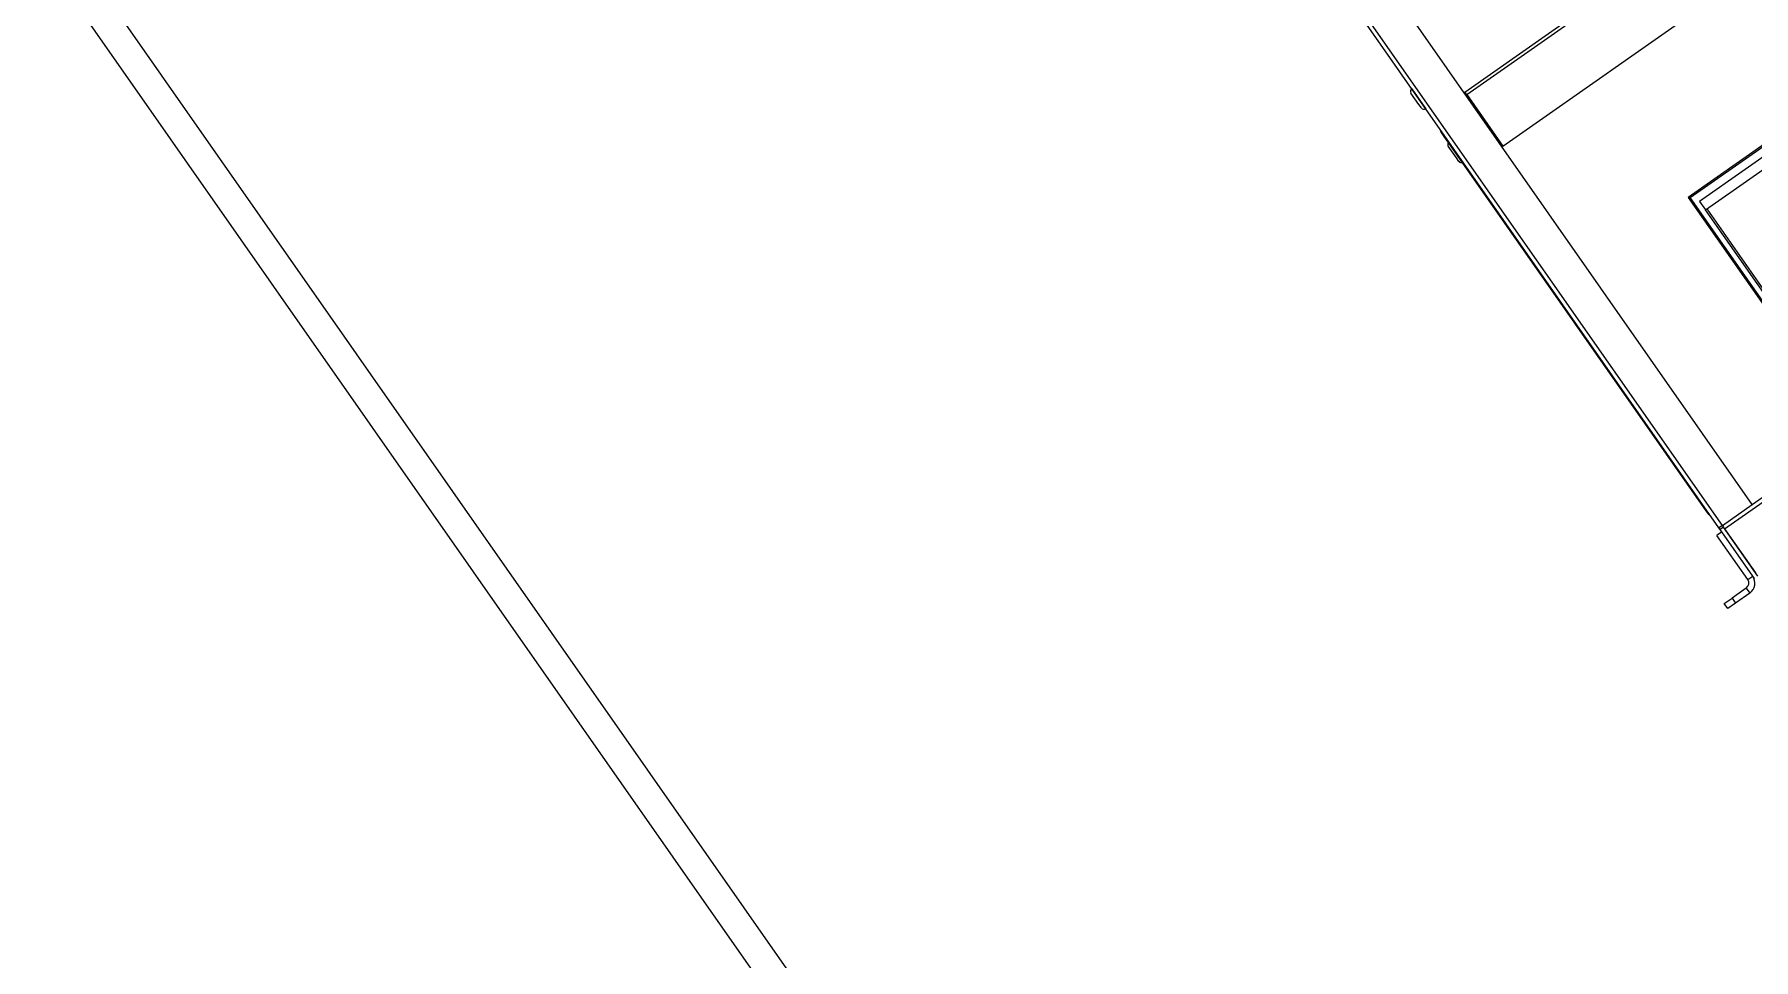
# Model space of a CAD drawing. Header units: millimetres. Extents: x 152904052 to 153933663, y 538271515 to 539240469.
# Drawn here: x 153351844 to 153353536, y 538945970 to 538946880 of the extents above; entities that cross this region are included whole.
import ezdxf

# ---------------------------------------------------------------- set-up
doc = ezdxf.new("R2010")
doc.units = ezdxf.units.MM
doc.layers.add('POWR', color=5, linetype='Continuous')

msp = doc.modelspace()

# ---------------------------------------------------------------- linework, layer by layer
at = {"layer": 'POWR', "color": 7}
for p, q in [((153353507.8, 538946393.3), (153355303.4, 538947650.6)), ((153353252.1, 538946823), (153354096.6, 538947414.4)), ((153353253.9, 538946820.5), (153354098.4, 538947411.8)), ((153353289.4, 538946769.8), (153354133.9, 538947361.1)), ((153353535, 538946417.3), (153353064.6, 538947089)), ((153353502.2, 538946394.4), (153353031.9, 538947066.1)), ((153353505.6, 538946396.7), (153353035.2, 538947068.4)), ((153353535, 538946417.3), (153354384.1, 538947011.9)), ((153353681.7, 538946866.4), (153353471.9, 538946719.4)), ((153353473.8, 538946719.1), (153353682.5, 538946865.2)), ((153353687.3, 538946858.3), (153353483.1, 538946715.4)), ((153353488.9, 538946707.2), (153353693, 538946850.1)), ((153353206.9, 538946810.8), (153353199, 538946822)), ((153353199.8, 538946826.2), (153353199.8, 538946826.2)), ((153353199.8, 538946826.2), (153353210.3, 538946811.2)), ((153353251.3, 538946822.5), (153353252.1, 538946823)), ((153353253.9, 538946820.5), (153353252.1, 538946823)), ((153353253, 538946820), (153353253.8, 538946820.6)), ((153353253.1, 538946819.9), (153353253.9, 538946820.5)), ((153353253.9, 538946820.5), (153353289.4, 538946769.8)), ((153353209.4, 538946807.3), (153353206.9, 538946810.8)), ((153353210.3, 538946811.2), (153353213.6, 538946806.5)), ((153353213.6, 538946806.5), (153353213.6, 538946806.6)), ((153353228.3, 538946784.3), (153353228.9, 538946784.7)), ((153353228.9, 538946784.7), (153353228.3, 538946784.3)), ((153353231.2, 538946780.2), (153353228.3, 538946784.3)), ((153353228.3, 538946784.3), (153353228.3, 538946784.3)), ((153353231.8, 538946780.6), (153353231.2, 538946780.2)), ((153353489.6, 538946411.1), (153353231.2, 538946780.2)), ((153353243.7, 538946758.3), (153353235.8, 538946769.6)), ((153353289.4, 538946769.8), (153353288.6, 538946769.2)), ((153353246.1, 538946754.8), (153353243.7, 538946758.3)), ((153353471.9, 538946719.4), (153353595.2, 538946543.3)), ((153353472.7, 538946718.3), (153353473.8, 538946719.1)), ((153353473, 538946720.2), (153353473.8, 538946719.1)), ((153353593.6, 538946548.1), (153353473.8, 538946719.1)), ((153353483.1, 538946715.4), (153353488.9, 538946707.2)), ((153353587.5, 538946566.3), (153353488.9, 538946707.2)), ((153353490.2, 538946708.1), (153353588.8, 538946567.2)), ((153353489.6, 538946411.1), (153353490.2, 538946411.5)), ((153353492.5, 538946407), (153353489.6, 538946411.1)), ((153353505.6, 538946396.7), (153353535, 538946417.3)), ((153353493.1, 538946407.4), (153353492.5, 538946407)), ((153353505.6, 538946396.7), (153353502.2, 538946394.4)), ((153353503.4, 538946392.7), (153353502.2, 538946394.4)), ((153353506.6, 538946395), (153353503.4, 538946392.7)), ((153353537.1, 538946344.5), (153353503.4, 538946392.7)), ((153353505.5, 538946396.6), (153353506.6, 538946395)), ((153353540.4, 538946346.8), (153353506.6, 538946395)), ((153353507.8, 538946393.3), (153353538.1, 538946350.1)), ((153353505.1, 538946390.3), (153353500.2, 538946386.8)), ((153353530.6, 538946343.4), (153353500.2, 538946386.8)), ((153353530.6, 538946343.4), (153353535.5, 538946346.8)), ((153353507.4, 538946319.9), (153353515.1, 538946325.2)), ((153353529.1, 538946335), (153353515.1, 538946325.2)), ((153353515.1, 538946325.2), (153353518.5, 538946320.3)), ((153353532.5, 538946330.1), (153353518.5, 538946320.3)), ((153353529.1, 538946335), (153353532.5, 538946330.1)), ((153353510.9, 538946315), (153353507.4, 538946319.9)), ((153353518.5, 538946320.3), (153353510.9, 538946315))]:
    msp.add_line(p, q, dxfattribs=at)
for points in [[(153350850.2, 538943206.8), (153349129.5, 538945664.2), (153351587, 538947385), (153353307.7, 538944927.5)], [(153349169.2, 538945657.2), (153350857.2, 538943246.5), (153353268, 538944934.5), (153351580, 538947345.3)]]:
    msp.add_lwpolyline(points, close=True, dxfattribs=at)
for centre, radius, start, end in [((153353201.5, 538946823.7), 3, 125, 215), ((153353211.8, 538946809), 3, 215, 305), ((153353238.2, 538946771.3), 3, 137.709, 215), ((153353248.5, 538946756.6), 3, 215, 292.291), ((153353525.6, 538946340), 6, 305, 35), ((153353525.6, 538946340), 12, 305, 35)]:
    msp.add_arc(centre, radius, start, end, dxfattribs=at)

doc.saveas('drawing.dxf')
